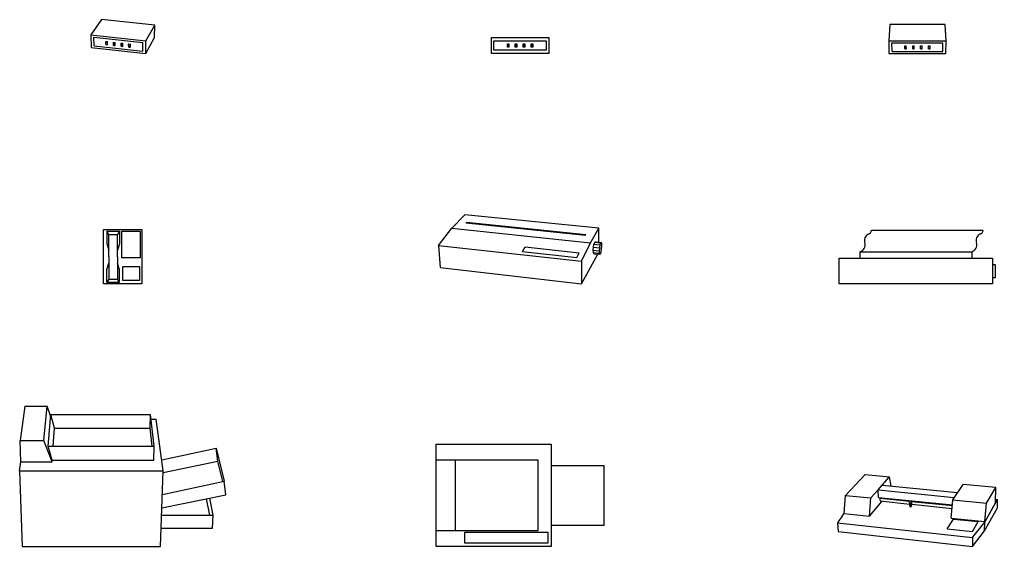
# Model space of a CAD drawing. Header units: millimetres. Extents: x 1474 to 2240, y 2278 to 2630.
# Drawn here: x 2190.835 to 2194.667, y 2615.282 to 2617.346 of the extents above; entities that cross this region are included whole.
import ezdxf

# ---------------------------------------------------------------- set-up
doc = ezdxf.new("R2010")
doc.units = ezdxf.units.MM
doc.layers.add('EQU', color=3, linetype='Continuous')
doc.styles.add('ATTR', font='romans.shx', dxfattribs={"width": 0.8, "height": 1.2})

# ---------------------------------------------------------------- blocks, each defined once
blk = doc.blocks.new('External Modem Pers View')
for p, q in [((0.1396, 4.5776), (-0.0336, 1.9974)), ((8.7934, 4.5776), (0.1396, 4.5776)), ((8.9664, 1.9974), (8.7934, 4.5776)), ((-0.0336, 1.9974), (0, 0)), ((-0.0336, 1.9974), (8.9664, 1.9974)), ((0.4912, 0.3308), (0.4714, 1.6624)), ((0.4714, 1.6624), (8.4614, 1.6624)), ((8.4416, 0.3308), (8.4614, 1.6624)), ((8.933, 0), (8.9664, 1.9974)), ((0, 0), (8.933, 0)), ((0.4912, 0.3308), (8.4416, 0.3308)), ((2.4722, 1.217), (2.4706, 1.1606)), ((2.4738, 0.7164), (2.4706, 1.1606)), ((2.4706, 1.1606), (2.72, 1.1606)), ((2.4722, 1.217), (2.7216, 1.217)), ((2.4738, 0.7164), (2.723, 0.7164)), ((2.72, 1.1606), (2.7216, 1.217)), ((2.723, 0.7164), (2.72, 1.1606)), ((2.7244, 0.7732), (2.7216, 1.217)), ((2.723, 0.7164), (2.7244, 0.7732)), ((3.7186, 1.217), (3.718, 1.1606)), ((3.7192, 0.7164), (3.718, 1.1606)), ((3.718, 1.1606), (3.9674, 1.1606)), ((3.7186, 1.217), (3.9678, 1.217)), ((3.7192, 0.7164), (3.9682, 0.7164)), ((3.9674, 1.1606), (3.9678, 1.217)), ((3.9682, 0.7164), (3.9674, 1.1606)), ((3.9686, 0.7732), (3.9678, 1.217)), ((3.9682, 0.7164), (3.9686, 0.7732)), ((4.9642, 0.7732), (4.965, 1.217)), ((4.9646, 0.7164), (4.9642, 0.7732)), ((4.9646, 0.7164), (4.9654, 1.1606)), ((4.9646, 0.7164), (5.2136, 0.7164)), ((4.9654, 1.1606), (4.965, 1.217)), ((4.965, 1.217), (5.2142, 1.217)), ((4.9654, 1.1606), (5.2148, 1.1606)), ((5.2136, 0.7164), (5.2148, 1.1606)), ((5.2148, 1.1606), (5.2142, 1.217)), ((6.2084, 0.7732), (6.2114, 1.217)), ((6.2098, 0.7164), (6.2084, 0.7732)), ((6.2098, 0.7164), (6.2128, 1.1606)), ((6.2098, 0.7164), (6.459, 0.7164)), ((6.2128, 1.1606), (6.2114, 1.217)), ((6.2114, 1.217), (6.4606, 1.217)), ((6.2128, 1.1606), (6.4622, 1.1606)), ((6.459, 0.7164), (6.4622, 1.1606)), ((6.4622, 1.1606), (6.4606, 1.217))]:
    blk.add_line(p, q)
at = {"style": 'ATTR', "width": 0.8, "flags": 9}
blk.add_attdef('ESTCODE', (0, 0), '', height=0.0018, dxfattribs=at)
blk = doc.blocks.new('Line Printer Elev View')
for p, q in [((5.04574, 8.40821), (22.54574, 8.40821)), ((3.25, 5), (20.75, 5)), ((3.25, 4), (3.25, 5)), ((20.75, 5), (20.75, 4)), ((24.500002, 3), (24.000002, 3)), ((24.500002, 1), (24.500002, 3)), ((24.000002, 1), (24.500002, 1))]:
    blk.add_line(p, q)
blk.add_lwpolyline([(0, 0), (0, 4), (24.000002, 4), (24.000002, 0)], close=True)
for centre, radius, start, end in [((4.98623, 6.81212), 1.052332, 114.9064, 204.2044), ((4.2986, 8.47583), 0.75019, 289.0174, 354.8287), ((22.48623, 6.81212), 1.052332, 114.9064, 204.2044), ((21.7986, 8.47583), 0.75019, 289.0174, 354.8287), ((2.83464, 6.14222), 1.215391, 289.9835, 11.31469), ((20.33464, 6.14222), 1.215391, 289.9835, 11.31469)]:
    blk.add_arc(centre, radius, start, end)
at = {"style": 'ATTR', "width": 0.8, "flags": 9}
blk.add_attdef('ESTCODE', (0, 0), '', height=0.0049, dxfattribs=at)
blk = doc.blocks.new('External Modem Elev View')
for points in [[(0, 0), (0, 2.5), (9, 2.5), (9, 0)], [(0.3944, 0.5083), (0.3944, 1.9918), (8.6057, 1.9918), (8.6057, 0.5083)], [(2.5, 1), (2.5, 1.5), (2.75, 1.5), (2.75, 1)], [(3.75, 1), (3.75, 1.5), (4, 1.5), (4, 1)], [(5, 1), (5, 1.5), (5.25, 1.5), (5.25, 1)], [(6.25, 1), (6.25, 1.5), (6.5, 1.5), (6.5, 1)]]:
    blk.add_lwpolyline(points, close=True)
for points in [[(2.75, 1), (2.75, 1.5), (2.5, 1.5)], [(2.5, 1.5), (2.5, 1), (2.75, 1)], [(4, 1), (4, 1.5), (3.75, 1.5)], [(3.75, 1.5), (3.75, 1), (4, 1)], [(5.25, 1), (5.25, 1.5), (5, 1.5)], [(5, 1.5), (5, 1), (5.25, 1)], [(6.5, 1), (6.5, 1.5), (6.25, 1.5)], [(6.25, 1.5), (6.25, 1), (6.5, 1)]]:
    blk.add_solid(points)
at = {"style": 'ATTR', "width": 0.8, "flags": 9}
blk.add_attdef('ESTCODE', (0, 0), '', height=0.0018, dxfattribs=at)
blk = doc.blocks.new('External Modem 3D View')
for p, q in [((1.6344, 4.3683), (-0.06, 1.9885)), ((9.95, 3.4964), (1.6344, 4.3683)), ((8.5482, 1.0492), (9.95, 3.4964)), ((9.9404, 1.543), (9.95, 3.4964)), ((-0.06, 1.9885), (0, 0)), ((-0.06, 1.9885), (8.5482, 1.0492)), ((0.4214, 1.6034), (8.064, 0.7653)), ((0.4592, 0.2769), (0.4214, 1.6034)), ((8.5482, -0.9609), (9.9404, 1.543)), ((0, 0), (8.5482, -0.9609)), ((0.4592, 0.2769), (8.0664, -0.5739)), ((2.289, 0.8989), (2.3238, 0.9513)), ((2.2988, 0.4553), (2.289, 0.8989)), ((2.289, 0.8989), (2.5262, 0.8727)), ((2.2988, 0.4553), (2.5356, 0.4292)), ((2.3238, 0.9513), (2.5608, 0.9252)), ((2.5262, 0.8727), (2.5608, 0.9252)), ((2.5356, 0.4292), (2.5262, 0.8727)), ((2.5356, 0.4292), (2.5702, 0.4817)), ((2.5702, 0.4817), (2.5608, 0.9252)), ((3.477, 0.7678), (3.511, 0.8202)), ((3.485, 0.3235), (3.477, 0.7678)), ((3.477, 0.7678), (3.7152, 0.7414)), ((3.485, 0.3235), (3.7228, 0.2971)), ((3.511, 0.8202), (3.749, 0.7939)), ((3.7152, 0.7414), (3.749, 0.7939)), ((3.7228, 0.2971), (3.7152, 0.7414)), ((3.7228, 0.2971), (3.7564, 0.3499)), ((3.7564, 0.3499), (3.749, 0.7939)), ((4.6696, 0.6359), (4.7028, 0.6887)), ((4.6758, 0.1912), (4.6696, 0.6359)), ((4.6696, 0.6359), (4.9088, 0.6095)), ((4.6758, 0.1912), (4.9144, 0.1645)), ((4.7028, 0.6887), (4.9416, 0.6623)), ((4.9088, 0.6095), (4.9416, 0.6623)), ((4.9144, 0.1645), (4.9088, 0.6095)), ((4.9144, 0.1645), (4.9474, 0.2176)), ((4.9474, 0.2176), (4.9416, 0.6623)), ((5.867, 0.5036), (5.8992, 0.5565)), ((5.8712, 0.0582), (5.867, 0.5036)), ((5.867, 0.5036), (6.107, 0.4771)), ((5.8712, 0.0582), (6.111, 0.0315)), ((5.8992, 0.5565), (6.139, 0.5301)), ((6.107, 0.4771), (6.139, 0.5301)), ((6.111, 0.0315), (6.107, 0.4771)), ((6.111, 0.0315), (6.1428, 0.0847)), ((6.1428, 0.0847), (6.139, 0.5301)), ((8.0664, -0.5739), (8.064, 0.7653)), ((8.5482, -0.9609), (8.5482, 1.0492))]:
    blk.add_line(p, q)
at = {"style": 'ATTR', "width": 0.8, "flags": 9}
blk.add_attdef('ESTCODE', (0, 0), '', height=0.002, dxfattribs=at)
blk = doc.blocks.new('Phone Modem Plan View')
for p, q in [((0.8, -0.75), (0.5, -0.25)), ((0.5, -0.25), (0.5, -2.25)), ((0.5, -0.25), (2.5, -0.25)), ((0.8, -0.75), (2.2, -0.75)), ((0.8, -4.25), (0.8, -0.75)), ((2.5, -0.25), (2.2, -0.75)), ((2.2, -4.25), (2.2, -0.75)), ((2.5, -0.25), (2.5, -2.25)), ((0.5, -2.25), (0.8, -3.25)), ((2.5, -2.25), (2.2, -3.25)), ((0.8, -4.25), (0.8, -7.75)), ((2.2, -4.25), (2.2, -7.75)), ((0.5, -6.25), (0.8, -5.25)), ((2.5, -6.25), (2.2, -5.25)), ((0.5, -8.25), (0.5, -6.25)), ((2.5, -8.25), (2.5, -6.25)), ((0.8, -7.75), (0.5, -8.25)), ((0.5, -8.25), (2.5, -8.25)), ((0.8, -7.75), (2.2, -7.75)), ((2.5, -8.25), (2.2, -7.75))]:
    blk.add_line(p, q)
for points in [[(0, -8.5), (0, 0), (6, 0), (6, -8.5)], [(2.85, -4.44999), (2.85, -0.25), (5.75, -0.25), (5.75, -4.44999)], [(3.025, -8), (3.025, -5.79999), (5.625, -5.79999), (5.625, -8)]]:
    blk.add_lwpolyline(points, close=True)
at = {"style": 'ATTR', "width": 0.8, "flags": 9}
blk.add_attdef('ESTCODE', (0, 0), '', height=0.00218, dxfattribs=at)
blk = doc.blocks.new('Line Printer 3D View')
for p, q in [((1.845002, 6.15421), (3.848389, 8.26099)), ((24.866215, 6.15421), (3.848389, 8.26099)), ((-0.271209, 3.45459), (1.845002, 6.15421)), ((1.845002, 6.15421), (23.561795, 3.8924)), ((4.073609, 7.0058), (4.15561, 7.094)), ((4.073609, 7.0058), (22.789185, 5.09079)), ((4.15561, 7.094), (22.845615, 5.1846)), ((23.561795, 3.8924), (24.866215, 6.15421)), ((24.845795, 3.9888), (24.866215, 6.15421)), ((22.789185, 5.09079), (22.845615, 5.1846)), ((-0.271209, 3.45459), (0, 0)), ((-0.271209, 3.45459), (22.157805, 1.00739)), ((12.901185, 2.52921), (13.334415, 3.23841)), ((13.334415, 3.23841), (21.798005, 2.3328)), ((22.157805, 1.00739), (23.561795, 3.8924)), ((23.994815, 2.72339), (24.026795, 3.20441)), ((24.026795, 3.20441), (24.108795, 3.6604)), ((24.026795, 3.20441), (24.950015, 3.10739)), ((24.218205, 3.96701), (24.108795, 3.6604)), ((24.108795, 3.6604), (25.031005, 3.564)), ((24.325195, 4.04279), (24.218205, 3.96701)), ((24.218205, 3.96701), (25.138185, 3.8714)), ((24.325195, 4.04279), (25.242405, 3.9476)), ((24.950015, 3.10739), (24.917205, 2.62561)), ((25.031005, 3.564), (24.950015, 3.10739)), ((25.138185, 3.8714), (25.031005, 3.564)), ((25.242405, 3.9476), (25.138185, 3.8714)), ((25.315585, 3.7742), (25.242405, 3.9476)), ((25.306185, 2.9238), (25.338805, 3.3996)), ((25.338805, 3.3996), (25.315585, 3.7742)), ((12.901185, 2.52921), (21.434995, 1.60541)), ((21.434995, 1.60541), (21.798005, 2.3328)), ((22.157805, -2.54638), (24.693395, 2.116)), ((23.994815, 2.72339), (24.917205, 2.62561)), ((24.021215, 2.34821), (23.994815, 2.72339)), ((24.021215, 2.34821), (24.941585, 2.25)), ((24.098605, 2.1796), (24.021215, 2.34821)), ((24.098605, 2.1796), (25.016205, 2.08161)), ((24.917205, 2.62561), (24.941585, 2.25)), ((24.941585, 2.25), (25.016205, 2.08161)), ((25.016205, 2.08161), (25.120395, 2.16361)), ((25.120395, 2.16361), (25.226415, 2.47202)), ((25.226415, 2.47202), (25.306185, 2.9238)), ((0, 0), (22.157805, -2.54638)), ((22.157805, 1.00739), (22.157805, -2.54638))]:
    blk.add_line(p, q)
at = {"style": 'ATTR', "width": 0.8, "flags": 9}
blk.add_attdef('ESTCODE', (0, 0), '', height=0.005122, dxfattribs=at)
blk = doc.blocks.new('B-Size Plotter 3D View')
for p, q in [((4.2275, 8.9147), (1.1399, 5.6532)), ((4.2275, 8.9147), (8.0439, 8.5472)), ((6.9048, 7.25), (8.0439, 8.5472)), ((8.3311, 7.1096), (8.0439, 8.5472)), ((5.1444, 5.2447), (6.2599, 6.5152)), ((6.2599, 6.5152), (6.9048, 7.25)), ((6.3168, 5.342), (6.2599, 6.5152)), ((6.2599, 6.5152), (18.2158, 5.322)), ((6.9048, 7.25), (18.7299, 6.085)), ((17.9804, 4.9728), (19.6008, 7.3769)), ((24.7055, 6.8849), (19.6008, 7.3769)), ((23.2722, 4.4415), (24.7055, 6.8849)), ((24.6767, 4.4692), (24.7055, 6.8849)), ((0.9406, 2.8041), (1.1399, 5.6532)), ((1.1399, 5.6532), (5.1444, 5.2447)), ((4.9356, 2.378), (5.1444, 5.2447)), ((4.9356, 2.378), (6.9283, 4.7412)), ((6.3168, 5.342), (17.9137, 4.1628)), ((6.5787, 5.2208), (6.6528, 5.3077)), ((6.5961, 4.855), (6.5787, 5.2208)), ((6.5787, 5.2208), (11.2082, 4.7496)), ((6.5999, 4.7748), (11.2226, 4.3008)), ((11.2304, 4.0624), (11.205, 4.8449)), ((11.4646, 4.0383), (11.4398, 4.8212)), ((11.5339, 4.2689), (11.5166, 4.8132)), ((11.5198, 4.7179), (17.9059, 4.0677)), ((17.7434, 2.0945), (17.9804, 4.9728)), ((17.9804, 4.9728), (23.2722, 4.4415)), ((22.9751, 1.4578), (24.9739, 4.9948)), ((24.6767, 4.4692), (24.9739, 4.9948)), ((24.6834, 5.0236), (24.9739, 4.9948)), ((24.957, 3.6777), (24.9739, 4.9948)), ((11.393, 3.8298), (11.2304, 4.0624)), ((11.2304, 4.0624), (11.4646, 4.0383)), ((11.393, 3.8298), (11.538, 4.1345)), ((11.393, 3.8298), (11.4646, 4.0383)), ((11.4646, 4.0383), (11.538, 4.1345)), ((11.538, 4.1345), (11.5339, 4.2689)), ((11.5339, 4.2689), (17.8689, 3.6193)), ((22.9665, 0.0844), (24.957, 3.6777)), ((22.9751, 1.4578), (24.6767, 4.4692)), ((23.0219, 1.5406), (23.2722, 4.4415)), ((0.6678, 2.504), (-0.097, 1.3747)), ((0.6678, 2.504), (0.9406, 2.8041)), ((0.9406, 2.8041), (4.9356, 2.378)), ((17.0722, 0.4049), (18.0659, 1.9517)), ((17.7434, 2.0945), (23.0219, 1.5406)), ((18.0659, 1.9517), (21.9778, 1.5406)), ((21.0687, -0.0254), (21.9778, 1.5406)), ((-0.097, 1.3747), (21.0813, -0.936)), ((-0.097, 1.3747), (0, 0)), ((0, 0), (21.0813, -2.3463)), ((17.0722, 0.4049), (21.0687, -0.0254)), ((21.0813, -0.936), (22.9751, 1.4578)), ((21.0813, -2.3463), (22.9665, 0.0844)), ((22.9665, 0.0844), (22.9751, 1.4578)), ((21.0813, -0.936), (21.0813, -2.3463))]:
    blk.add_line(p, q)
at = {"style": 'ATTR', "width": 0.8, "flags": 9}
blk.add_attdef('ESTCODE', (0, 0), '', height=0.00501, dxfattribs=at)
blk = doc.blocks.new('Laserjet Printer Pers Vw')
for p, q in [((0.43524, 21.95673), (-0.32349, 16.5835)), ((0.43524, 21.95673), (3.90753, 21.95673)), ((3.40173, 16.5835), (3.90753, 21.95673)), ((4.47101, 20.48126), (3.90753, 21.95673)), ((4.06775, 15.72504), (4.48651, 20.66278)), ((4.48651, 20.66278), (20.11127, 20.66278)), ((5.10022, 18.55176), (4.48651, 20.66278)), ((20.0545, 18.55103), (20.11127, 20.66278)), ((20.72052, 15.72504), (20.11127, 20.66278)), ((20.19977, 19.94574), (21.01776, 19.94574)), ((22.10199, 11.86353), (21.01776, 19.94574)), ((4.88977, 15.72504), (5.10052, 18.55121)), ((5.10052, 18.55103), (20.0545, 18.55103)), ((20.39148, 15.72504), (20.0545, 18.55103)), ((-0.32349, 16.5835), (3.40173, 16.5835)), ((-0.2135, 13.23798), (-0.32349, 16.5835)), ((4.70453, 13.23798), (3.40173, 16.5835)), ((4.06775, 15.72504), (20.72052, 15.72504)), ((4.72449, 13.50775), (4.06775, 15.72504)), ((20.65601, 13.50775), (20.72052, 15.72504)), ((21.87427, 13.56152), (30.40124, 15.40027)), ((30.40124, 15.40027), (31.66626, 10.20251)), ((30.67822, 13.38348), (30.40124, 15.40027)), ((-0.39801, 11.86353), (-0.2135, 13.23798)), ((-0.2135, 13.23798), (4.70453, 13.23798)), ((4.70453, 13.23798), (4.72449, 13.50775)), ((4.72449, 13.50751), (20.65601, 13.50775)), ((22.09277, 11.59076), (30.67822, 13.38348)), ((31.45501, 10.15747), (30.67822, 13.38348)), ((-0.39801, 11.86353), (22.10199, 11.86353)), ((-0.39801, 11.86353), (0, 0)), ((21.70404, 0), (22.10199, 11.86353)), ((21.97723, 8.14673), (31.66626, 10.20251)), ((31.95324, 8.08875), (31.66626, 10.20251)), ((21.90625, 6.02552), (31.95324, 8.08875)), ((29.41424, 4.92023), (28.89502, 7.46076)), ((29.96026, 4.92023), (29.40374, 7.56525)), ((21.86902, 4.92023), (29.96026, 4.92023)), ((29.83923, 2.84125), (29.96026, 4.92023)), ((21.7995, 2.84125), (29.83923, 2.84125)), ((0, 0), (21.70404, 0))]:
    blk.add_line(p, q)
at = {"style": 'ATTR', "width": 0.8, "flags": 9}
blk.add_attdef('ESTCODE', (0, 0), '', height=0.00647, dxfattribs=at)
blk = doc.blocks.new('Laserjet Printer Plan View')
for p, q in [((3, 13.5), (0, 13.5)), ((16, 13.5), (3, 13.5)), ((3, 2.5), (3, 13.5)), ((16, 2.5), (16, 13.5)), ((18, 12.675), (26.29999, 12.675)), ((26.29999, 3.325), (26.29999, 12.675)), ((18, 3.325), (26.29999, 3.325)), ((0, 2.5), (3, 2.5)), ((3, 2.5), (16, 2.5))]:
    blk.add_line(p, q)
for points in [[(0, 0), (0, 16), (18, 16), (18, 0)], [(4.5, 0.5), (4.5, 2.25), (17.5, 2.25), (17.5, 0.5)]]:
    blk.add_lwpolyline(points, close=True)
at = {"style": 'ATTR', "width": 0.8, "flags": 9}
blk.add_attdef('ESTCODE', (0, 0), '', height=0.00526, dxfattribs=at)

msp = doc.modelspace()

# ---------------------------------------------------------------- block references
at = {"layer": 'EQU', "xscale": 0.0249999999996362, "yscale": 0.0249999999996362, "zscale": 0.0249999999996362}
for name, p in [('External Modem 3D View', (2191.1162, 2617.2369)), ('External Modem Pers View', (2194.2416, 2617.2129)), ('External Modem Elev View', (2192.684, 2617.2129)), ('Line Printer 3D View', (2192.4832, 2616.3746)), ('Phone Modem Plan View', (2191.1648, 2616.5235)), ('Line Printer Elev View', (2194.047, 2616.311)), ('Laserjet Printer Pers Vw', (2190.8454, 2615.2824)), ('Laserjet Printer Plan View', (2192.4678, 2615.2824)), ('B-Size Plotter 3D View', (2194.0423, 2615.341))]:
    msp.add_blockref(name, p, dxfattribs=at)

doc.saveas('drawing.dxf')
